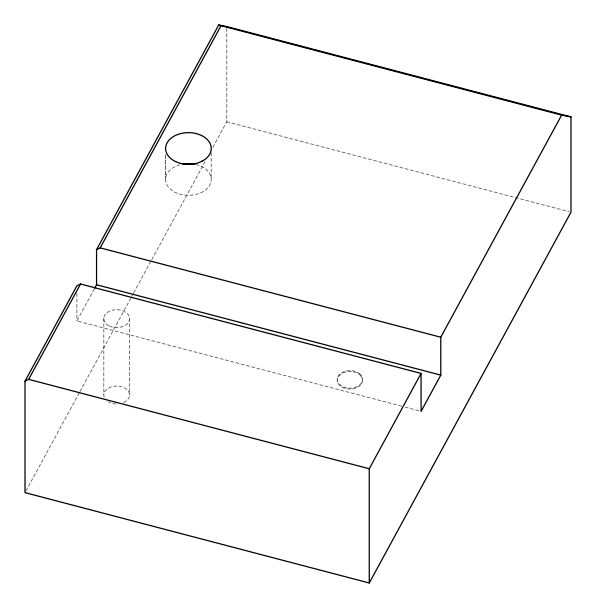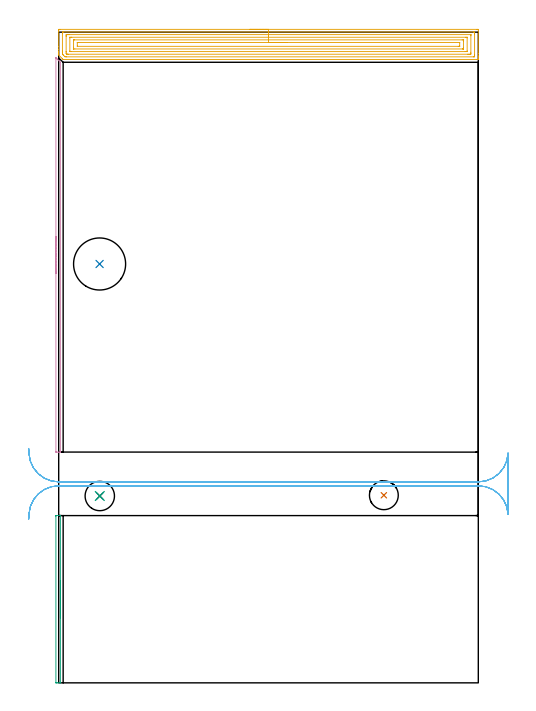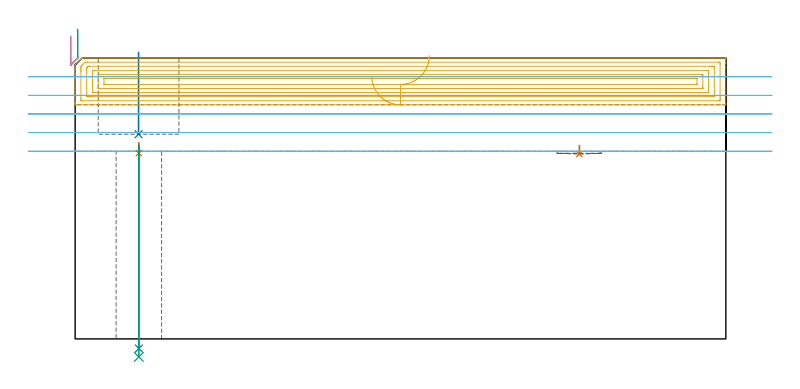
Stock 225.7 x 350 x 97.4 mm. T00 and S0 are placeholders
(PLAN: 9 operations, 6 tool changes, 20.6 min)
(1 INDEXABLE_INSERT_DRILL_BLIND_HOLE_FROM_SOLID | STEP1POCKET | NXT0302_002 | 0.02 min | 6239 mm3)
(2 INDEXABLE_INSERT_DRILL_BLIND_HOLE_FROM_SOLID_1 | STEP1POCKET_1 | UGT0302_007 | 0.12 min | 16244 mm3)
(3 AREA_MILL | FG_CHAMFER_SURFACE | UGT0205_001 | 0.87 min | 264 mm3)
(4 AREA_MILL_1 | FG_CHAMFER_SURFACE_1 | UGT0205_001 | 1.84 min | 621 mm3)
(5 AREA_MILL_2 | FG_CHAMFER_SURFACE_2 | UGT0205_001 | 11.13 min | 29609 mm3)
(6 MILL_RECTANGULAR_SLOT | SLOT_RECTANGULAR | UGT0201_004 | Follow Part, ap 8, ae 75% | 5.96 min | 242524 mm3)
(7 SPOT_DRILL | STEP1HOLE | NXT0321_9005460120000 | 0.04 min | 3 mm3)
(8 DRILL_THROUGH_HOLE_INTO_CENTER | STEP1HOLE | NXT0301_072 | 0.29 min | 5263 mm3)
(9 DRILL_TO_ENLARGE_THROUGH_HOLE | STEP1HOLE | UGT0301_240 | 0.3 min | 7477 mm3)
(TOOL NXT0302_002 | Index. Insert Drill 15.5mm [880-D1550L20-05] | D15.5 PA176 FL78 Z2)
(TOOL UGT0302_007 | Indexable Insert Drill 28mm | D28 PA180 FL50 Z2)
(TOOL UGT0205_001 | Chamfer Mill 20 x 3 x 45 deg. | D20 FL50 Z2)
(TOOL UGT0201_004 | End Mill 32 mm | D32 FL53 Z6)
(TOOL NXT0321_9005460120000 | NC Spot Drill, 142deg, 12mm, Carbide, Uncoated | D12 PA142 FL30 Z2)
(TOOL NXT0301_072 | Carbide Drill 10.1mm [860.1-1010-051A1-MM 2214] | D10.1 PA140 FL71 Z2)
(TOOL UGT0301_240 | Twist Drill 15.8 mm | D15.8 PA118 FL120 Z2)
(OP 1 INDEXABLE_INSERT_DRILL_BLIND_HOLE_FROM_SOLID)
G17 G21 G94 G90
T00 M6
G54
G17 G0 G90 X174.9 Y100.9 S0 M3
G43 Z107.4 H1
G94 G81 G98 Z64.1 F250. R67.1
G80
M5
M2
(OP 2 INDEXABLE_INSERT_DRILL_BLIND_HOLE_FROM_SOLID_1)
G17 G21 G94 G90
T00 M6
G54
G17 G0 G90 X22. Y225.3 S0 M3
G43 Z107.4 H0
G94 G81 G98 Z71. F250. R99.4
G80
M5
M2
(OP 3 AREA_MILL)
G17 G21 G94 G90
T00 M6
G54
G17 G0 G90 X0.9 Y55. S1061 M3
G43 Z107.4 H0
G94 G1 Y54.962 Z106.528 F250.
Y54.848 Z105.663
Y54.659 Z104.812
Y54.397 Z103.98
Y54.063 Z103.174
Y53.66 Z102.4
Y53.191 Z101.664
Y52.66 Z100.972
Y52.071 Z100.329
Y51.428 Z99.739
Y50.736 Z99.208
Y50. Z98.74
Y49.226 Z98.337
Y48.42 Z98.003
Y47.588 Z97.741
Y46.736 Z97.552
Y45.872 Z97.438
Y45. Z97.4
Y0.11
X0.904 Y0.01 Z97.396
X0.82 Y0.002 Z97.312
X0.736 Y0. Z97.235
X-0.736 Z95.763
X-1.173 Z95.324
X-1.396 Z95.101
X-1.494 Y0.01 Z95.004
X-1.499 Y0.018 Z94.999
X-1.5 Y0.111 Z95.
Y89.611
X-1.496 Y89.889 Z95.004
X-1.491 Y89.998 Z95.006
X-1.39 Y90. Z95.107
X0.736 Z97.235
X0.82 Y89.997 Z97.313
X0.897 Y89.99 Z97.389
X0.9 Y89.889 Z97.4
Y45.
Y44.128 Z97.438
Y43.263 Z97.552
Y42.412 Z97.741
Y41.58 Z98.003
Y40.774 Z98.337
Y40. Z98.74
Y39.264 Z99.208
Y38.572 Z99.739
Y37.929 Z100.329
Y37.34 Z100.972
Y36.808 Z101.664
Y36.34 Z102.4
Y35.937 Z103.174
Y35.603 Z103.98
Y35.341 Z104.812
Y35.152 Z105.663
Y35.038 Z106.528
Y35. Z107.4
M5
M2
(OP 4 AREA_MILL_1)
G17 G21 G94 G90
T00 M6
G54
G17 G0 G90 X-1.5 Y220.15 S1061 M3
G43 Z107.4 H0
Z105.
G94 G1 Y220.188 Z104.128 F250.
Y220.302 Z103.264
Y220.491 Z102.412
Y220.753 Z101.58
Y221.087 Z100.774
Y221.49 Z100.
Y221.958 Z99.264
Y222.489 Z98.572
Y223.079 Z97.929
Y223.722 Z97.34
Y224.414 Z96.808
Y225.15 Z96.34
Y225.924 Z95.937
Y226.73 Z95.603
Y227.562 Z95.341
Y228.413 Z95.152
Y229.278 Z95.038
Y230.15 Z95.
Y336.138
X-1.497 Y336.193
X-1.486 Y336.187 Z95.011
X-1.326 Y336.027 Z95.172
X-1.173 Y335.875 Z95.323
X-1.026 Y335.728 Z95.471
X-0.879 Y335.58 Z95.619
X-0.736 Y335.438 Z95.759
X-0.6 Y335.301 Z95.897
X-0.432 Y335.133 Z96.066
X0.573 Y334.129 Z97.07
X0.88 Y333.82 Z97.38
X0.897 Y333.803 Z97.396
X0.9 Y333.798 Z97.4
Y124.273
X0.897 Y124.11 Z97.388
X0.776 Y124.103 Z97.268
X0.646 Y124.1 Z97.146
X0.376 Z96.875
X-0.3 Z96.195
X-1.395 Y124.101 Z95.101
X-1.491 Y124.104 Z95.005
X-1.494 Y124.109 Z95.003
X-1.5 Y124.441 Z95.
Y230.15
Y231.021 Z95.038
Y231.886 Z95.152
Y232.738 Z95.341
Y233.57 Z95.603
Y234.376 Z95.937
Y235.15 Z96.34
Y235.886 Z96.809
Y236.578 Z97.34
Y237.221 Z97.929
Y237.81 Z98.572
Y238.341 Z99.264
Y238.81 Z100.
Y239.213 Z100.774
Y239.547 Z101.58
Y239.809 Z102.412
Y239.998 Z103.264
Y240.112 Z104.128
Y240.15 Z105.
G0 Z107.4
M5
M2
(OP 5 AREA_MILL_2)
G17 G21 G94 G90
T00 M6
G54
G17 G0 G90 X102.85 Y351.5 S1061 M3
G43 Z107.4 H0
Z91.2
G94 G1 X102.888 Z90.328 F250.
X103.002 Z89.463
X103.191 Z88.612
X103.453 Z87.78
X103.787 Z86.974
X104.19 Z86.2
X104.658 Z85.464
X105.19 Z84.772
X105.779 Z84.129
X106.422 Z83.54
X107.114 Z83.008
X107.85 Z82.54
X108.624 Z82.137
X109.43 Z81.803
X110.262 Z81.541
X111.113 Z81.352
X111.978 Z81.238
X112.85 Z81.2
X225.07
X225.416 Y351.497 Z81.202
X225.69 Y351.492 Z81.206
X225.7 Y351.214 Z81.483
Y338.514 Z94.181
Y337.1 Z95.596
Y336.737 Z95.958
Y336.011 Z96.689
Y335.748 Z96.951
Y335.343 Z97.349
X225.691 Y335.303 Z97.388
X225.518 Y335.3 Z97.4
X2.418
X2.402 Y335.303 Z97.396
X2.396 Y335.304 Z97.394
X1.962 Y335.738 Z96.962
X0.001 Y337.699 Z94.999
X0. Y338.677 Z94.023
Y339.402 Z93.293
Y340.653 Z92.044
Y342.298 Z90.398
Y350.689 Z82.009
X0.002 Y350.951 Z81.746
X0.008 Y351.492 Z81.206
X0.083 Y351.494 Z81.203
X0.63 Y351.5 Z81.2
X112.85
Y350.086 Z82.614
X223.26 Y350.085 Z82.615
X223.282 Y350.084 Z82.616
X223.69 Y350.063 Z82.637
X223.697 Y349.65 Z83.05
X223.699 Y349.175 Z83.525
X223.7 Y348.759 Z83.941
X223.699 Y337.625 Z95.075
X223.697 Y337.213 Z95.487
X223.69 Y336.737 Z95.963
X223.303 Y336.716 Z95.984
X223.282 Y336.715 Z95.985
X4.206
X3.425 Y336.737 Z95.963
X3.312 Y336.843 Z95.857
X2.525 Y337.625 Z95.075
X2.418 Y337.733 Z94.967
X2.035 Y338.126 Z94.574
X2.01 Y338.514 Z94.186
X2.003 Y338.927 Z93.773
X2.001 Y339.402 Z93.298
X2. Y339.817 Z92.883
X2.001 Y349.175 Z83.525
X2.002 Y349.587 Z83.113
X2.01 Y350.063 Z82.637
X2.396 Y350.084 Z82.616
X2.418 Y350.085 Z82.615
X112.85 Y350.086 Z82.614
Y348.672 Z84.028
X221.494 Y348.671 Z84.029
X221.623 Y348.669 Z84.031
X221.669 Y348.667 Z84.033
X221.687 Y348.665 Z84.035
X221.69 Y348.628 Z84.073
X221.696 Y348.491 Z84.209
X221.699 Y348.286 Z84.414
X221.7 Y348.081 Z84.619
Y339.197 Z93.503
X221.697 Y338.514 Z94.186
X221.693 Y338.316 Z94.384
X221.678 Y338.136 Z94.565
X221.494 Y338.133 Z94.567
X220.986 Y338.13 Z94.57
X220.599 Y338.129 Z94.571
X220.093 Y338.128 Z94.572
X5.101 Y338.129 Z94.571
X4.592 Y338.131 Z94.569
X4.499 Y338.133 Z94.567
X4.479 Y338.135 Z94.565
X4.418 Y338.19 Z94.51
X4.332 Y338.271 Z94.429
X4.206 Y338.395 Z94.305
X4.097 Y338.514 Z94.186
X4.01 Y338.618 Z94.082
X4.004 Y338.715 Z93.985
X4.001 Y339.402 Z93.298
X4. Y339.607 Z93.093
Y347.603 Z85.097
X4.003 Y348.286 Z84.414
X4.007 Y348.484 Z84.216
X4.022 Y348.665 Z84.035
X4.206 Y348.667 Z84.033
X4.714 Y348.67 Z84.03
X5.101 Y348.671 Z84.029
X5.607 Y348.672 Z84.028
X112.85
Y347.257 Z85.443
X218.953
X219.601 Y347.253 Z85.447
X219.675 Y347.25 Z85.45
X219.69 Y347.248 Z85.452
X219.693 Y347.226 Z85.474
X219.697 Y347.172 Z85.528
X219.699 Y346.953 Z85.747
Y339.849 Z92.851
X219.696 Y339.628 Z93.072
X219.693 Y339.574 Z93.126
X219.69 Y339.552 Z93.148
X219.67 Y339.55 Z93.15
X219.56 Y339.546 Z93.154
X218.811 Y339.543 Z93.157
X218.67
X6.747
X6.099 Y339.547 Z93.153
X6.025 Y339.55 Z93.15
X6.01 Y339.552 Z93.148
X6.007 Y339.574 Z93.126
X6.003 Y339.628 Z93.072
X6.001 Y339.847 Z92.853
Y346.951 Z85.749
X6.004 Y347.172 Z85.528
X6.007 Y347.226 Z85.474
X6.01 Y347.248 Z85.452
X6.03 Y347.25 Z85.45
X6.14 Y347.254 Z85.446
X6.889 Y347.257 Z85.443
X7.03
X112.85
Y345.843 Z86.857
X217.023
X217.694 Y345.842 Z86.858
X217.695 Y345.841 Z86.859
X217.698 Y345.838 Z86.862
X217.699 Y345.621 Z87.079
X217.7 Y344.948 Z87.752
Y341.394 Z91.306
X217.699 Y341.179 Z91.521
X217.697 Y341.011 Z91.689
X217.693 Y340.97 Z91.73
X217.691 Y340.965 Z91.735
X217.672 Y340.962 Z91.738
X217.619 Y340.959 Z91.741
X217.47 Y340.957 Z91.743
X217.246
X8.677
X8.006 Y340.958 Z91.742
X8.005 Y340.959 Z91.741
X8.002 Y340.962 Z91.738
X8.001 Y341.179 Z91.521
X8. Y341.852 Z90.848
Y345.406 Z87.294
X8.001 Y345.621 Z87.079
X8.003 Y345.789 Z86.911
X8.006 Y345.83 Z86.87
X8.009 Y345.835 Z86.865
X8.028 Y345.838 Z86.862
X8.081 Y345.841 Z86.859
X8.23 Y345.843 Z86.857
X8.454
X112.85
Y344.429 Z88.271
X215.541 Y344.428 Z88.272
X215.632 Y344.426 Z88.274
X215.677 Y344.423 Z88.277
X215.69 Y344.421 Z88.279
X215.692 Y344.409 Z88.291
X215.698 Y344.271 Z88.429
X215.699 Y342.494 Z90.206
X215.696 Y342.427 Z90.273
X215.69 Y342.388 Z90.312
X215.686 Y342.378 Z90.322
X215.674 Y342.376 Z90.324
X215.528 Y342.373 Z90.327
X215.234 Y342.371 Z90.329
X214.929
X10.159 Y342.372 Z90.328
X10.067 Y342.374 Z90.326
X10.023 Y342.377 Z90.323
X10.01 Y342.379 Z90.321
X10.008 Y342.391 Z90.309
X10.002 Y342.529 Z90.171
X10.001 Y344.306 Z88.394
X10.004 Y344.373 Z88.327
X10.01 Y344.412 Z88.288
X10.014 Y344.423 Z88.277
X10.026 Y344.424 Z88.276
X10.171 Y344.427 Z88.273
X10.466 Y344.429 Z88.271
X10.771
X112.85
X113.722 Z88.309
X114.586 Z88.423
X115.438 Z88.612
X116.27 Z88.874
X117.076 Z89.208
X117.85 Z89.611
X118.586 Z90.08
X119.278 Z90.611
X119.921 Z91.2
X120.51 Z91.843
X121.041 Z92.535
X121.51 Z93.271
X121.913 Z94.045
X122.247 Z94.851
X122.509 Z95.683
X122.698 Z96.535
X122.812 Z97.399
X122.85 Z98.271
G0 Z107.4
M5
M2
(OP 6 MILL_RECTANGULAR_SLOT)
G17 G21 G94 G90
T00 M6
G54
G17 G0 G90 X-16.154 Y87.985 S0 M3
G43 Z107.4 H0
Z90.94
G94 G1 X-15.97 Y90.979 F250.
G2 X0. Y106. R16. F500.
G1 X225.7
G2 X241.69 Y90.566 R16.
G1 Y123.534
G2 X225.7 Y108.1 R16.
G1 X0.
G2 X-15.97 Y123.121 R16.
G1 X-16.154 Y126.115 F250.
G0 Y87.985 Z84.48
G1 X-15.97 Y90.979
G2 X0. Y106. R16. F500.
G1 X225.7
G2 X241.69 Y90.566 R16.
G1 Y123.534
G2 X225.7 Y108.1 R16.
G1 X0.
G2 X-15.97 Y123.121 R16.
G1 X-16.154 Y126.115 F250.
G0 Y87.985 Z78.02
G1 X-15.97 Y90.979
G2 X0. Y106. R16. F500.
G1 X225.7
G2 X241.69 Y90.566 R16.
G1 Y123.534
G2 X225.7 Y108.1 R16.
G1 X0.
G2 X-15.97 Y123.121 R16.
G1 X-16.154 Y126.115 F250.
G0 Y87.985 Z71.56
G1 X-15.97 Y90.979
G2 X0. Y106. R16. F500.
G1 X225.7
G2 X241.69 Y90.566 R16.
G1 Y123.534
G2 X225.7 Y108.1 R16.
G1 X0.
G2 X-15.97 Y123.121 R16.
G1 X-16.154 Y126.115 F250.
G0 Y87.985 Z65.1
G1 X-15.97 Y90.979
G2 X0. Y106. R16. F500.
G1 X225.7
G2 X241.69 Y90.566 R16.
G1 Y123.534
G2 X225.7 Y108.1 R16.
G1 X0.
G2 X-15.97 Y123.121 R16.
G1 X-16.154 Y126.115 F250.
G0 Z107.4
M5
M2
(OP 7 SPOT_DRILL)
G17 G21 G94 G90
T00 M6
G54
G17 G0 G90 X22.1 Y100.5 S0 M3
G43 Z107.4 H0
G94 G81 G98 Z64.42 F250. R68.1
G80
M5
M2
(OP 8 DRILL_THROUGH_HOLE_INTO_CENTER)
G17 G21 G94 G90
T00 M6
G54
G17 G0 G90 X22.1 Y100.5 S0 M3
G43 Z107.4 H1
G94 G73 G98 Z-3.338 F250. Q9.777 R67.1
G80
M5
M2
(OP 9 DRILL_TO_ENLARGE_THROUGH_HOLE)
G17 G21 G94 G90
T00 M6
G54
G17 G0 G90 X22.1 Y100.5 S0 M3
G43 Z107.4 H0
G94 G73 G98 Z-6.247 F250. Q14.269 R67.1
G80
M5
M2
